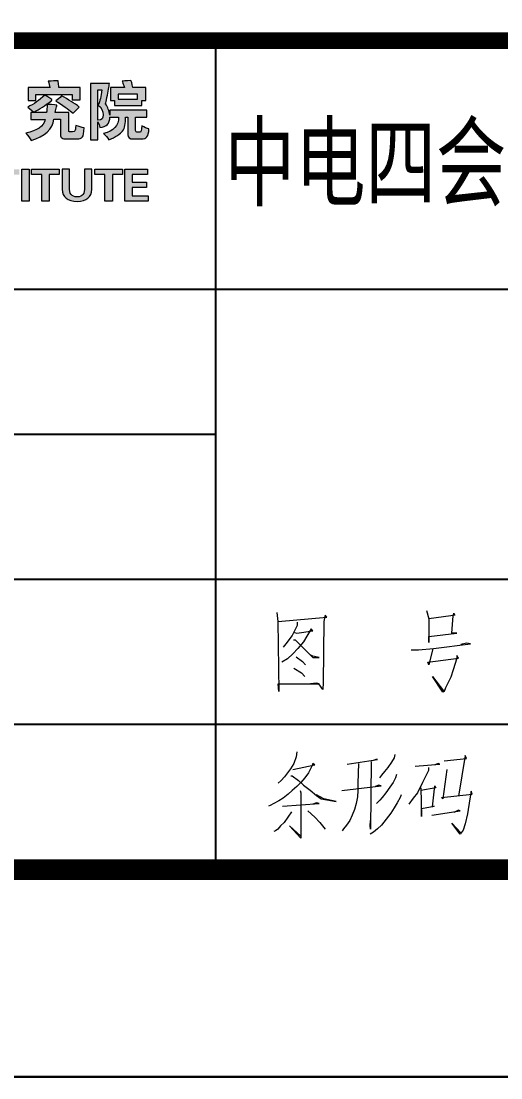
# Model space of a CAD drawing. Header units: millimetres. Extents: x 5779402 to 5838852, y 134142 to 176192.
# Drawn here: x 5827887 to 5830203, y 134162 to 139261 of the extents above; entities that cross this region are included whole.
import ezdxf
from ezdxf.enums import TextEntityAlignment as Align

# ---------------------------------------------------------------- set-up
doc = ezdxf.new("R2010")
doc.units = ezdxf.units.MM
doc.header["$LTSCALE"] = 1000
doc.layers.get('0').update_dxf_attribs({"color": 8})
doc.layers.add('DIM', color=8, linetype='Continuous')
doc.layers.add('Version', color=8, linetype='Continuous')
doc.styles.get("Standard").update_dxf_attribs({"font": 'geditxt.shx', "width": 0.7, "bigfont": 'hztxt1.shx'})
doc.styles.add('TK', font='geditxt.shx', dxfattribs={"width": 0.7, "bigfont": 'hztxt1.shx'})

# ---------------------------------------------------------------- blocks, each defined once
blk = doc.blocks.new('GEDI_WK_A2')
at = {"color": 3}
for points, const_width in [([(0, 0), (594, 0), (594, 420), (0, 420)], 0.1), ([(25, 10), (584, 10), (584, 410), (25, 410)], 1)]:
    blk.add_lwpolyline(points, close=True, dxfattribs=dict(at, const_width=const_width))
blk = doc.blocks.new('GEDI_TQ_2012')
at = {"color": 2}
for p, q in [((-90, 0), (-90, 40)), ((0, 28), (-180, 28)), ((-90, 21), (-180, 21)), ((0, 14), (-170, 14)), ((0, 7), (-180, 7))]:
    blk.add_line(p, q, dxfattribs=at)
at = {"color": 7}
blk.add_line((0, 0), (-180, 0), dxfattribs=at)
at = {"color": 2, "const_width": 0.8}
blk.add_lwpolyline([(-180, 40), (0, 40)], dxfattribs=at)
at = {"color": 7, "lineweight": 0}
for points in [[(-87.07, 12.405), (-87.015, 11.974), (-86.96, 8.602), (-86.991, 8.962), (-85.015, 8.962), (-85.148, 8.994), (-85.431, 8.962)], [(-86.991, 11.974), (-84.647, 12.177), (-84.733, 12.272), (-84.788, 11.974), (-84.819, 9.025), (-84.843, 8.696), (-85.039, 8.962)], [(-79.832, 12.499), (-79.722, 12.107), (-79.722, 10.962), (-79.722, 11.252), (-78.381, 11.417), (-78.608, 11.417), (-78.553, 12.24), (-78.522, 12.373), (-78.467, 12.272), (-78.663, 12.24), (-79.722, 12.107)], [(-86.074, 11.942), (-86.074, 11.778), (-86.325, 11.291), (-86.631, 10.891), (-86.764, 10.727)], [(-86.207, 11.448), (-86.097, 11.417), (-85.321, 11.519), (-85.399, 11.613), (-85.768, 10.993), (-86.042, 10.664), (-86.293, 10.405), (-86.544, 10.17), (-86.827, 10.005)], [(-86.262, 11.087), (-86.184, 11.087), (-85.321, 10.24), (-85.015, 10.24), (-85.321, 10.303), (-85.454, 10.366)], [(-80.584, 10.601), (-80.224, 10.601), (-79.494, 10.664), (-77.714, 10.891), (-77.91, 10.931), (-78.185, 10.86)], [(-86.129, 10.272), (-85.823, 10.044), (-85.682, 9.88)], [(-79.526, 10.664), (-79.722, 9.88), (-79.777, 10.005), (-78.302, 10.209), (-78.381, 10.335), (-78.381, 10.209), (-78.553, 9.644), (-78.663, 9.284), (-78.804, 8.994), (-78.914, 8.766), (-78.993, 8.602), (-79.055, 8.562), (-79.549, 9.323), (-79.024, 8.633)], [(-86.239, 9.715), (-85.878, 9.488), (-85.705, 9.323)], [(-86.097, 5.676), (-86.129, 5.449), (-86.239, 5.12), (-86.403, 4.861), (-86.686, 4.469), (-86.85, 4.304), (-86.991, 4.171)], [(-86.293, 4.83), (-85.235, 5.057), (-85.321, 5.12), (-85.376, 4.994), (-85.541, 4.665), (-85.705, 4.43), (-85.901, 4.202), (-86.097, 4.006), (-86.325, 3.81), (-86.513, 3.645), (-86.764, 3.449), (-86.96, 3.316), (-87.211, 3.191), (-87.383, 3.089), (-87.462, 3.057)], [(-83.117, 5.12), (-83.149, 4.171), (-83.149, 3.81), (-83.172, 3.512), (-83.227, 3.191), (-83.313, 2.893), (-83.423, 2.626), (-83.533, 2.367), (-83.706, 2.14), (-83.839, 1.975), (-83.902, 1.873)], [(-83.674, 5.088), (-82.2, 5.316), (-82.286, 5.316), (-82.451, 5.253)], [(-82.506, 5.222), (-82.537, 1.944), (-82.561, 2.108), (-82.537, 2.367)], [(-81.361, 5.551), (-81.392, 5.386), (-81.533, 5.19), (-81.698, 4.924), (-81.863, 4.728), (-82.004, 4.563), (-82.114, 4.43)], [(-80.388, 4.994), (-79.189, 5.088), (-79.275, 5.12), (-79.44, 5.057)], [(-78.993, 5.253), (-77.91, 5.355), (-77.965, 5.512), (-78.302, 3.551)], [(-81.282, 4.594), (-81.337, 4.43), (-81.447, 4.202), (-81.612, 3.975), (-81.808, 3.708), (-81.972, 3.481), (-82.09, 3.347), (-82.255, 3.191)], [(-79.745, 4.924), (-79.745, 4.79), (-80.028, 4.202), (-80.279, 3.708), (-80.475, 3.449), (-80.694, 3.151)], [(-78.859, 4.83), (-79.055, 3.418), (-79.11, 3.481), (-77.628, 3.645), (-77.683, 3.779), (-77.746, 3.418), (-77.855, 2.696), (-77.965, 2.202), (-78.075, 1.904), (-78.161, 1.779), (-78.216, 1.708), (-78.608, 2.234), (-78.185, 1.779)], [(-86.38, 4.532), (-86.325, 4.532), (-86.019, 4.304), (-85.768, 4.069), (-85.454, 3.841), (-85.148, 3.583), (-84.929, 3.418), (-84.207, 3.285), (-84.788, 3.418), (-85.148, 3.614)], [(-85.901, 3.708), (-85.901, 1.512), (-86.458, 2.108), (-85.901, 1.614)], [(-85.933, 3.81), (-85.901, 3.708)], [(-83.925, 3.81), (-82.035, 4.037), (-82.145, 4.069), (-82.31, 4.006)], [(-81.055, 3.614), (-81.11, 3.481), (-81.251, 3.222), (-81.392, 2.987), (-81.557, 2.728), (-81.784, 2.43), (-82.004, 2.14), (-82.2, 1.975), (-82.396, 1.81), (-82.561, 1.708)], [(-80.106, 3.943), (-80.083, 2.563), (-80.083, 2.955), (-79.471, 3.057), (-79.549, 3.026), (-79.44, 4.037), (-79.385, 3.943), (-80.106, 3.81)], [(-86.795, 3.057), (-85.015, 3.191), (-85.148, 3.222), (-85.321, 3.151)], [(-86.348, 2.791), (-86.709, 2.265), (-86.882, 2.108), (-87.015, 1.944), (-87.133, 1.873), (-87.211, 1.842)], [(-85.572, 2.83), (-85.235, 2.532), (-84.984, 2.265), (-84.733, 1.944)], [(-79.581, 2.626), (-78.216, 2.83), (-78.302, 2.861), (-78.522, 2.759)]]:
    blk.add_lwpolyline(points, dxfattribs=at)
blk.add_text('556677', height=0.0001).set_placement((-86.966, 8.962))
blk = doc.blocks.new('GEDI_Version_2012')
at = {"layer": 'Version', "color": 2}
blk.add_line((0, 0), (-180, 0), dxfattribs=at)
blk = doc.blocks.new('LOGO_CEEC_2014')
h = blk.add_hatch(color=256)
edge = h.paths.add_edge_path()
edge.add_spline(control_points=[(83.104, 8.502), (82.963, 8.625), (82.716, 8.802), (82.361, 9.032), (82.32, 9.057), (82.287, 9.077), (82.263, 9.094), (82.353, 9.151), (82.448, 9.233), (82.547, 9.34), (82.877, 9.159), (83.161, 8.978), (83.401, 8.798), (83.401, 8.798), (83.104, 8.502), (83.104, 8.502)], knot_values=[0, 0, 0, 0, 1, 1, 1, 2, 2, 2, 3, 3, 3, 4, 4, 4, 5, 5, 5, 5], degree=3, periodic=0)
edge = h.paths.add_edge_path()
edge.add_spline(control_points=[(83.45, 9.734), (83.45, 9.734), (83.45, 9.143), (83.45, 9.143), (83.45, 9.143), (83.054, 9.143), (83.054, 9.143), (83.054, 9.143), (83.054, 9.402), (83.054, 9.402), (83.054, 9.402), (81.31, 9.402), (81.31, 9.402), (81.31, 9.402), (81.31, 9.118), (81.31, 9.118), (81.31, 9.118), (80.926, 9.118), (80.926, 9.118), (80.926, 9.118), (80.926, 9.734), (80.926, 9.734), (80.926, 9.734), (81.99, 9.734), (81.99, 9.734), (81.966, 9.833), (81.937, 9.936), (81.904, 10.042), (81.912, 10.051), (81.995, 10.055), (82.151, 10.055), (82.3, 10.063), (82.378, 10.063), (82.386, 10.055), (82.386, 10.03), (82.39, 9.997), (82.399, 9.956), (82.407, 9.857), (82.411, 9.784), (82.411, 9.734), (82.411, 9.734), (83.45, 9.734), (83.45, 9.734)], knot_values=[0, 0, 0, 0, 1, 1, 1, 2, 2, 2, 3, 3, 3, 4, 4, 4, 5, 5, 5, 6, 6, 6, 7, 7, 7, 8, 8, 8, 9, 9, 9, 10, 10, 10, 11, 11, 11, 12, 12, 12, 13, 13, 13, 14, 14, 14, 14], degree=3, periodic=0)
edge = h.paths.add_edge_path()
edge.add_spline(control_points=[(80.914, 8.798), (81.203, 8.929), (81.475, 9.122), (81.731, 9.377), (81.821, 9.328), (81.937, 9.258), (82.077, 9.168), (82.093, 9.151), (82.085, 9.126), (82.052, 9.094), (82.044, 9.094), (82.036, 9.089), (82.027, 9.081), (81.755, 8.876), (81.483, 8.699), (81.211, 8.552), (81.211, 8.552), (80.914, 8.798), (80.914, 8.798)], knot_values=[0, 0, 0, 0, 1, 1, 1, 2, 2, 2, 3, 3, 3, 4, 4, 4, 5, 5, 5, 6, 6, 6, 6], degree=3, periodic=0)
edge = h.paths.add_edge_path()
edge.add_spline(control_points=[(82.894, 8.539), (82.894, 8.539), (82.894, 7.714), (82.894, 7.714), (82.885, 7.631), (82.906, 7.594), (82.955, 7.603), (82.955, 7.603), (83.079, 7.603), (83.079, 7.603), (83.145, 7.603), (83.182, 7.619), (83.19, 7.652), (83.207, 7.677), (83.219, 7.763), (83.228, 7.911), (83.384, 7.853), (83.52, 7.812), (83.636, 7.788), (83.628, 7.558), (83.599, 7.414), (83.549, 7.356), (83.508, 7.291), (83.417, 7.258), (83.277, 7.258), (83.277, 7.258), (82.832, 7.258), (82.832, 7.258), (82.691, 7.258), (82.601, 7.274), (82.56, 7.307), (82.51, 7.324), (82.489, 7.381), (82.498, 7.479), (82.498, 7.479), (82.498, 8.207), (82.498, 8.207), (82.498, 8.207), (82.176, 8.207), (82.176, 8.207), (82.11, 7.722), (81.743, 7.381), (81.075, 7.184), (81.017, 7.291), (80.93, 7.41), (80.815, 7.541), (81.376, 7.648), (81.689, 7.866), (81.755, 8.194), (81.755, 8.194), (81.062, 8.194), (81.062, 8.194), (81.062, 8.194), (81.062, 8.527), (81.062, 8.527), (81.062, 8.527), (81.817, 8.527), (81.817, 8.527), (81.825, 8.56), (81.834, 8.625), (81.842, 8.724), (81.842, 8.823), (81.846, 8.888), (81.854, 8.921), (82.159, 8.913), (82.316, 8.9), (82.324, 8.884), (82.324, 8.868), (82.316, 8.843), (82.3, 8.81), (82.275, 8.72), (82.254, 8.629), (82.238, 8.539), (82.238, 8.539), (82.894, 8.539), (82.894, 8.539)], knot_values=[0, 0, 0, 0, 1, 1, 1, 2, 2, 2, 3, 3, 3, 4, 4, 4, 5, 5, 5, 6, 6, 6, 7, 7, 7, 8, 8, 8, 9, 9, 9, 10, 10, 10, 11, 11, 11, 12, 12, 12, 13, 13, 13, 14, 14, 14, 15, 15, 15, 16, 16, 16, 17, 17, 17, 18, 18, 18, 19, 19, 19, 20, 20, 20, 21, 21, 21, 22, 22, 22, 23, 23, 23, 24, 24, 24, 25, 25, 25, 25], degree=3, periodic=0)
h = blk.add_hatch(color=256)
h.paths.add_polyline_path([(86.208, 9.426), (85.28, 9.426), (85.28, 9.18), (86.208, 9.18)], flags=16)
edge = h.paths.add_edge_path()
edge.add_spline(control_points=[(85.589, 9.734), (85.565, 9.808), (85.536, 9.882), (85.503, 9.956), (85.486, 10.005), (85.478, 10.034), (85.478, 10.042), (85.503, 10.051), (85.639, 10.063), (85.886, 10.079), (85.911, 10.055), (85.944, 9.94), (85.985, 9.734), (85.985, 9.734), (86.616, 9.734), (86.616, 9.734), (86.616, 9.734), (86.616, 9.118), (86.616, 9.118), (86.616, 9.118), (86.418, 9.118), (86.418, 9.118), (86.418, 9.118), (86.418, 8.872), (86.418, 8.872), (86.418, 8.872), (85.094, 8.872), (85.094, 8.872), (85.094, 8.872), (85.094, 9.118), (85.094, 9.118), (85.094, 9.118), (84.909, 9.118), (84.909, 9.118), (84.909, 9.118), (84.909, 9.734), (84.909, 9.734), (84.909, 9.734), (85.589, 9.734), (85.589, 9.734)], knot_values=[0, 0, 0, 0, 1, 1, 1, 2, 2, 2, 3, 3, 3, 4, 4, 4, 5, 5, 5, 6, 6, 6, 7, 7, 7, 8, 8, 8, 9, 9, 9, 10, 10, 10, 11, 11, 11, 12, 12, 12, 13, 13, 13, 13], degree=3, periodic=0)
edge = h.paths.add_edge_path(flags=16)
edge.add_spline(control_points=[(84.303, 9.623), (84.303, 9.623), (84.303, 8.17), (84.303, 8.17), (84.484, 8.17), (84.566, 8.251), (84.55, 8.416), (84.55, 8.605), (84.472, 8.761), (84.315, 8.884), (84.397, 9.081), (84.455, 9.328), (84.488, 9.623), (84.488, 9.623), (84.303, 9.623), (84.303, 9.623)], knot_values=[0, 0, 0, 0, 1, 1, 1, 2, 2, 2, 3, 3, 3, 4, 4, 4, 5, 5, 5, 5], degree=3, periodic=0)
edge = h.paths.add_edge_path()
edge.add_spline(control_points=[(84.859, 9.931), (84.835, 9.792), (84.793, 9.566), (84.736, 9.254), (84.702, 9.098), (84.682, 8.995), (84.674, 8.946), (84.773, 8.798), (84.839, 8.617), (84.872, 8.404), (84.872, 8.404), (84.872, 8.65), (84.872, 8.65), (84.872, 8.65), (86.666, 8.65), (86.666, 8.65), (86.666, 8.65), (86.666, 8.317), (86.666, 8.317), (86.666, 8.317), (86.121, 8.317), (86.121, 8.317), (86.121, 8.317), (86.121, 7.664), (86.121, 7.664), (86.129, 7.615), (86.15, 7.586), (86.183, 7.578), (86.183, 7.578), (86.307, 7.578), (86.307, 7.578), (86.381, 7.57), (86.418, 7.672), (86.418, 7.886), (86.55, 7.812), (86.666, 7.767), (86.764, 7.751), (86.756, 7.561), (86.723, 7.43), (86.666, 7.356), (86.616, 7.291), (86.521, 7.258), (86.381, 7.258), (86.381, 7.258), (85.998, 7.258), (85.998, 7.258), (85.833, 7.258), (85.75, 7.324), (85.75, 7.455), (85.75, 7.455), (85.75, 8.317), (85.75, 8.317), (85.75, 8.317), (85.639, 8.317), (85.639, 8.317), (85.647, 8.005), (85.597, 7.779), (85.49, 7.64), (85.383, 7.5), (85.16, 7.356), (84.822, 7.208), (84.764, 7.324), (84.678, 7.426), (84.563, 7.516), (85.065, 7.631), (85.309, 7.898), (85.292, 8.317), (85.292, 8.317), (84.872, 8.317), (84.872, 8.317), (84.888, 8.005), (84.727, 7.837), (84.389, 7.812), (84.381, 7.911), (84.352, 8.001), (84.303, 8.083), (84.303, 8.083), (84.303, 7.208), (84.303, 7.208), (84.303, 7.208), (83.944, 7.208), (83.944, 7.208), (83.944, 7.208), (83.944, 9.931), (83.944, 9.931), (83.944, 9.931), (84.859, 9.931), (84.859, 9.931)], knot_values=[0, 0, 0, 0, 1, 1, 1, 2, 2, 2, 3, 3, 3, 4, 4, 4, 5, 5, 5, 6, 6, 6, 7, 7, 7, 8, 8, 8, 9, 9, 9, 10, 10, 10, 11, 11, 11, 12, 12, 12, 13, 13, 13, 14, 14, 14, 15, 15, 15, 16, 16, 16, 17, 17, 17, 18, 18, 18, 19, 19, 19, 20, 20, 20, 21, 21, 21, 22, 22, 22, 23, 23, 23, 24, 24, 24, 25, 25, 25, 26, 26, 26, 27, 27, 27, 28, 28, 28, 29, 29, 29, 29], degree=3, periodic=0)
h = blk.add_hatch(color=256)
h.paths.add_polyline_path([(85.599, 5.793), (86.698, 5.793), (86.698, 5.536), (85.953, 5.536), (85.953, 5.179), (86.645, 5.179), (86.645, 4.922), (85.953, 4.922), (85.953, 4.515), (86.725, 4.515), (86.725, 4.258), (85.599, 4.258)])
h.paths.add_polyline_path([(84.155, 5.793), (85.485, 5.793), (85.485, 5.536), (84.997, 5.536), (84.997, 4.258), (84.642, 4.258), (84.642, 5.536), (84.155, 5.536)])
edge = h.paths.add_edge_path()
edge.add_spline(control_points=[(84.005, 5.793), (84.005, 5.793), (84.005, 4.83), (84.005, 4.83), (83.988, 4.449), (83.751, 4.252), (83.296, 4.241), (82.829, 4.252), (82.59, 4.449), (82.578, 4.83), (82.578, 4.83), (82.578, 5.793), (82.578, 5.793), (82.578, 5.793), (82.932, 5.793), (82.932, 5.793), (82.932, 5.793), (82.932, 4.955), (82.932, 4.955), (82.926, 4.772), (82.95, 4.648), (83.003, 4.581), (83.063, 4.504), (83.16, 4.465), (83.296, 4.465), (83.432, 4.465), (83.526, 4.504), (83.58, 4.581), (83.633, 4.648), (83.656, 4.772), (83.651, 4.955), (83.651, 4.955), (83.651, 5.793), (83.651, 5.793), (83.651, 5.793), (84.005, 5.793), (84.005, 5.793)], knot_values=[0, 0, 0, 0, 1, 1, 1, 2, 2, 2, 3, 3, 3, 4, 4, 4, 5, 5, 5, 6, 6, 6, 7, 7, 7, 8, 8, 8, 9, 9, 9, 10, 10, 10, 11, 11, 11, 12, 12, 12, 12], degree=3, periodic=0)
h.paths.add_polyline_path([(81.099, 5.793), (82.428, 5.793), (82.428, 5.536), (81.941, 5.536), (81.941, 4.258), (81.586, 4.258), (81.586, 5.536), (81.099, 5.536)])
h.paths.add_polyline_path([(80.984, 4.258), (80.63, 4.258), (80.63, 5.793), (80.984, 5.793)])
h.paths.add_polyline_path([(79.177, 5.793), (80.507, 5.793), (80.507, 5.536), (80.019, 5.536), (80.019, 4.258), (79.664, 4.258), (79.664, 5.536), (79.177, 5.536)])
edge = h.paths.add_edge_path()
edge.add_spline(control_points=[(78.717, 5.353), (78.711, 5.508), (78.622, 5.585), (78.451, 5.585), (78.279, 5.574), (78.191, 5.508), (78.185, 5.386), (78.173, 5.27), (78.273, 5.198), (78.486, 5.171), (78.492, 5.171), (78.507, 5.168), (78.531, 5.162), (78.915, 5.09), (79.104, 4.949), (79.098, 4.739), (79.092, 4.418), (78.858, 4.252), (78.398, 4.241), (77.972, 4.241), (77.762, 4.41), (77.768, 4.747), (77.768, 4.747), (78.123, 4.747), (78.123, 4.747), (78.123, 4.57), (78.214, 4.476), (78.398, 4.465), (78.61, 4.471), (78.72, 4.537), (78.725, 4.665), (78.725, 4.77), (78.622, 4.841), (78.415, 4.88), (78.386, 4.886), (78.365, 4.891), (78.353, 4.897), (77.993, 4.974), (77.812, 5.115), (77.812, 5.32), (77.83, 5.635), (78.058, 5.804), (78.495, 5.826), (78.85, 5.809), (79.036, 5.652), (79.054, 5.353), (79.054, 5.353), (78.717, 5.353), (78.717, 5.353)], knot_values=[0, 0, 0, 0, 1, 1, 1, 2, 2, 2, 3, 3, 3, 4, 4, 4, 5, 5, 5, 6, 6, 6, 7, 7, 7, 8, 8, 8, 9, 9, 9, 10, 10, 10, 11, 11, 11, 12, 12, 12, 13, 13, 13, 14, 14, 14, 15, 15, 15, 16, 16, 16, 16], degree=3, periodic=0)
h.paths.add_polyline_path([(77.096, 4.258), (76.457, 5.536), (76.448, 5.527), (76.448, 4.258), (76.12, 4.258), (76.12, 5.793), (76.643, 5.793), (77.264, 4.581), (77.273, 4.59), (77.273, 5.793), (77.601, 5.793), (77.601, 4.258)])
h.paths.add_polyline_path([(75.882, 4.258), (75.528, 4.258), (75.528, 5.793), (75.882, 5.793)])
at = {"lineweight": 0}
for points in [[(86.208, 9.426), (85.28, 9.426), (85.28, 9.18), (86.208, 9.18), (86.208, 9.426)], [(80.984, 4.258), (80.63, 4.258), (80.63, 5.793), (80.984, 5.793), (80.984, 4.258)], [(81.099, 5.793), (82.428, 5.793), (82.428, 5.536), (81.941, 5.536), (81.941, 4.258), (81.586, 4.258), (81.586, 5.536), (81.099, 5.536), (81.099, 5.793)], [(84.155, 5.793), (85.485, 5.793), (85.485, 5.536), (84.997, 5.536), (84.997, 4.258), (84.642, 4.258), (84.642, 5.536), (84.155, 5.536), (84.155, 5.793)], [(85.599, 5.793), (86.698, 5.793), (86.698, 5.536), (85.953, 5.536), (85.953, 5.179), (86.645, 5.179), (86.645, 4.922), (85.953, 4.922), (85.953, 4.515), (86.725, 4.515), (86.725, 4.258), (85.599, 4.258), (85.599, 5.793)]]:
    blk.add_lwpolyline(points, dxfattribs=at)
for points, knots in [([(83.45, 9.734), (83.45, 9.734), (83.45, 9.143), (83.45, 9.143), (83.45, 9.143), (83.054, 9.143), (83.054, 9.143), (83.054, 9.143), (83.054, 9.402), (83.054, 9.402), (83.054, 9.402), (81.31, 9.402), (81.31, 9.402), (81.31, 9.402), (81.31, 9.118), (81.31, 9.118), (81.31, 9.118), (80.926, 9.118), (80.926, 9.118), (80.926, 9.118), (80.926, 9.734), (80.926, 9.734), (80.926, 9.734), (81.99, 9.734), (81.99, 9.734), (81.966, 9.833), (81.937, 9.936), (81.904, 10.042), (81.912, 10.051), (81.995, 10.055), (82.151, 10.055), (82.3, 10.063), (82.378, 10.063), (82.386, 10.055), (82.386, 10.03), (82.39, 9.997), (82.399, 9.956), (82.407, 9.857), (82.411, 9.784), (82.411, 9.734), (82.411, 9.734), (83.45, 9.734), (83.45, 9.734)], [0, 0, 0, 0, 1, 1, 1, 2, 2, 2, 3, 3, 3, 4, 4, 4, 5, 5, 5, 6, 6, 6, 7, 7, 7, 8, 8, 8, 9, 9, 9, 10, 10, 10, 11, 11, 11, 12, 12, 12, 13, 13, 13, 14, 14, 14, 14]), ([(84.859, 9.931), (84.835, 9.792), (84.793, 9.566), (84.736, 9.254), (84.702, 9.098), (84.682, 8.995), (84.674, 8.946), (84.773, 8.798), (84.839, 8.617), (84.872, 8.404), (84.872, 8.404), (84.872, 8.65), (84.872, 8.65), (84.872, 8.65), (86.666, 8.65), (86.666, 8.65), (86.666, 8.65), (86.666, 8.317), (86.666, 8.317), (86.666, 8.317), (86.121, 8.317), (86.121, 8.317), (86.121, 8.317), (86.121, 7.664), (86.121, 7.664), (86.129, 7.615), (86.15, 7.586), (86.183, 7.578), (86.183, 7.578), (86.307, 7.578), (86.307, 7.578), (86.381, 7.57), (86.418, 7.672), (86.418, 7.886), (86.55, 7.812), (86.666, 7.767), (86.764, 7.751), (86.756, 7.561), (86.723, 7.43), (86.666, 7.356), (86.616, 7.291), (86.521, 7.258), (86.381, 7.258), (86.381, 7.258), (85.998, 7.258), (85.998, 7.258), (85.833, 7.258), (85.75, 7.324), (85.75, 7.455), (85.75, 7.455), (85.75, 8.317), (85.75, 8.317), (85.75, 8.317), (85.639, 8.317), (85.639, 8.317), (85.647, 8.005), (85.597, 7.779), (85.49, 7.64), (85.383, 7.5), (85.16, 7.356), (84.822, 7.208), (84.764, 7.324), (84.678, 7.426), (84.563, 7.516), (85.065, 7.631), (85.309, 7.898), (85.292, 8.317), (85.292, 8.317), (84.872, 8.317), (84.872, 8.317), (84.888, 8.005), (84.727, 7.837), (84.389, 7.812), (84.381, 7.911), (84.352, 8.001), (84.303, 8.083), (84.303, 8.083), (84.303, 7.208), (84.303, 7.208), (84.303, 7.208), (83.944, 7.208), (83.944, 7.208), (83.944, 7.208), (83.944, 9.931), (83.944, 9.931), (83.944, 9.931), (84.859, 9.931), (84.859, 9.931)], [0, 0, 0, 0, 1, 1, 1, 2, 2, 2, 3, 3, 3, 4, 4, 4, 5, 5, 5, 6, 6, 6, 7, 7, 7, 8, 8, 8, 9, 9, 9, 10, 10, 10, 11, 11, 11, 12, 12, 12, 13, 13, 13, 14, 14, 14, 15, 15, 15, 16, 16, 16, 17, 17, 17, 18, 18, 18, 19, 19, 19, 20, 20, 20, 21, 21, 21, 22, 22, 22, 23, 23, 23, 24, 24, 24, 25, 25, 25, 26, 26, 26, 27, 27, 27, 28, 28, 28, 29, 29, 29, 29]), ([(85.589, 9.734), (85.565, 9.808), (85.536, 9.882), (85.503, 9.956), (85.486, 10.005), (85.478, 10.034), (85.478, 10.042), (85.503, 10.051), (85.639, 10.063), (85.886, 10.079), (85.911, 10.055), (85.944, 9.94), (85.985, 9.734), (85.985, 9.734), (86.616, 9.734), (86.616, 9.734), (86.616, 9.734), (86.616, 9.118), (86.616, 9.118), (86.616, 9.118), (86.418, 9.118), (86.418, 9.118), (86.418, 9.118), (86.418, 8.872), (86.418, 8.872), (86.418, 8.872), (85.094, 8.872), (85.094, 8.872), (85.094, 8.872), (85.094, 9.118), (85.094, 9.118), (85.094, 9.118), (84.909, 9.118), (84.909, 9.118), (84.909, 9.118), (84.909, 9.734), (84.909, 9.734), (84.909, 9.734), (85.589, 9.734), (85.589, 9.734)], [0, 0, 0, 0, 1, 1, 1, 2, 2, 2, 3, 3, 3, 4, 4, 4, 5, 5, 5, 6, 6, 6, 7, 7, 7, 8, 8, 8, 9, 9, 9, 10, 10, 10, 11, 11, 11, 12, 12, 12, 13, 13, 13, 13]), ([(80.914, 8.798), (81.203, 8.929), (81.475, 9.122), (81.731, 9.377), (81.821, 9.328), (81.937, 9.258), (82.077, 9.168), (82.093, 9.151), (82.085, 9.126), (82.052, 9.094), (82.044, 9.094), (82.036, 9.089), (82.027, 9.081), (81.755, 8.876), (81.483, 8.699), (81.211, 8.552), (81.211, 8.552), (80.914, 8.798), (80.914, 8.798)], [0, 0, 0, 0, 1, 1, 1, 2, 2, 2, 3, 3, 3, 4, 4, 4, 5, 5, 5, 6, 6, 6, 6]), ([(83.104, 8.502), (82.963, 8.625), (82.716, 8.802), (82.361, 9.032), (82.32, 9.057), (82.287, 9.077), (82.263, 9.094), (82.353, 9.151), (82.448, 9.233), (82.547, 9.34), (82.877, 9.159), (83.161, 8.978), (83.401, 8.798), (83.401, 8.798), (83.104, 8.502), (83.104, 8.502)], [0, 0, 0, 0, 1, 1, 1, 2, 2, 2, 3, 3, 3, 4, 4, 4, 5, 5, 5, 5]), ([(84.303, 9.623), (84.303, 9.623), (84.303, 8.17), (84.303, 8.17), (84.484, 8.17), (84.566, 8.251), (84.55, 8.416), (84.55, 8.605), (84.472, 8.761), (84.315, 8.884), (84.397, 9.081), (84.455, 9.328), (84.488, 9.623), (84.488, 9.623), (84.303, 9.623), (84.303, 9.623)], [0, 0, 0, 0, 1, 1, 1, 2, 2, 2, 3, 3, 3, 4, 4, 4, 5, 5, 5, 5]), ([(82.894, 8.539), (82.894, 8.539), (82.894, 7.714), (82.894, 7.714), (82.885, 7.631), (82.906, 7.594), (82.955, 7.603), (82.955, 7.603), (83.079, 7.603), (83.079, 7.603), (83.145, 7.603), (83.182, 7.619), (83.19, 7.652), (83.207, 7.677), (83.219, 7.763), (83.228, 7.911), (83.384, 7.853), (83.52, 7.812), (83.636, 7.788), (83.628, 7.558), (83.599, 7.414), (83.549, 7.356), (83.508, 7.291), (83.417, 7.258), (83.277, 7.258), (83.277, 7.258), (82.832, 7.258), (82.832, 7.258), (82.691, 7.258), (82.601, 7.274), (82.56, 7.307), (82.51, 7.324), (82.489, 7.381), (82.498, 7.479), (82.498, 7.479), (82.498, 8.207), (82.498, 8.207), (82.498, 8.207), (82.176, 8.207), (82.176, 8.207), (82.11, 7.722), (81.743, 7.381), (81.075, 7.184), (81.017, 7.291), (80.93, 7.41), (80.815, 7.541), (81.376, 7.648), (81.689, 7.866), (81.755, 8.194), (81.755, 8.194), (81.062, 8.194), (81.062, 8.194), (81.062, 8.194), (81.062, 8.527), (81.062, 8.527), (81.062, 8.527), (81.817, 8.527), (81.817, 8.527), (81.825, 8.56), (81.834, 8.625), (81.842, 8.724), (81.842, 8.823), (81.846, 8.888), (81.854, 8.921), (82.159, 8.913), (82.316, 8.9), (82.324, 8.884), (82.324, 8.868), (82.316, 8.843), (82.3, 8.81), (82.275, 8.72), (82.254, 8.629), (82.238, 8.539), (82.238, 8.539), (82.894, 8.539), (82.894, 8.539)], [0, 0, 0, 0, 1, 1, 1, 2, 2, 2, 3, 3, 3, 4, 4, 4, 5, 5, 5, 6, 6, 6, 7, 7, 7, 8, 8, 8, 9, 9, 9, 10, 10, 10, 11, 11, 11, 12, 12, 12, 13, 13, 13, 14, 14, 14, 15, 15, 15, 16, 16, 16, 17, 17, 17, 18, 18, 18, 19, 19, 19, 20, 20, 20, 21, 21, 21, 22, 22, 22, 23, 23, 23, 24, 24, 24, 25, 25, 25, 25]), ([(84.005, 5.793), (84.005, 5.793), (84.005, 4.83), (84.005, 4.83), (83.988, 4.449), (83.751, 4.252), (83.296, 4.241), (82.829, 4.252), (82.59, 4.449), (82.578, 4.83), (82.578, 4.83), (82.578, 5.793), (82.578, 5.793), (82.578, 5.793), (82.932, 5.793), (82.932, 5.793), (82.932, 5.793), (82.932, 4.955), (82.932, 4.955), (82.926, 4.772), (82.95, 4.648), (83.003, 4.581), (83.063, 4.504), (83.16, 4.465), (83.296, 4.465), (83.432, 4.465), (83.526, 4.504), (83.58, 4.581), (83.633, 4.648), (83.656, 4.772), (83.651, 4.955), (83.651, 4.955), (83.651, 5.793), (83.651, 5.793), (83.651, 5.793), (84.005, 5.793), (84.005, 5.793)], [0, 0, 0, 0, 1, 1, 1, 2, 2, 2, 3, 3, 3, 4, 4, 4, 5, 5, 5, 6, 6, 6, 7, 7, 7, 8, 8, 8, 9, 9, 9, 10, 10, 10, 11, 11, 11, 12, 12, 12, 12])]:
    blk.add_open_spline(points, degree=3, knots=knots, dxfattribs=at)
blk = doc.blocks.new('CEEC_TK_A2')
for name, p in [('GEDI_WK_A2', (0, 0)), ('GEDI_Version_2012', (584, 50)), ('GEDI_TQ_2012', (584, 10)), ('LOGO_CEEC_2014', (404, 38))]:
    blk.add_blockref(name, p)
at = {"style": 'TK', "width": 0.85}
for tag, height, p in [('PROJECTNAME', 4.75, (529, 44)), ('PHASE', 4, (571, 44)), ('DRAWINGNAME', 4.75, (539, 31))]:
    blk.add_attdef(tag, text='', height=height, dxfattribs=at).set_placement(p, align=Align.MIDDLE_CENTER)
for tag, p, height in [('APPROVE', (416, 32.75), 3.5), ('DESIGN', (461, 32.75), 3.5), ('REVIEW1', (416, 25.75), 3.5), ('DRAW', (461, 25.75), 3.5), ('DRAWINGNUMBER', (511, 18.5), 4), ('REVIEW2', (416, 18.75), 3.5), ('PROPORTION', (461, 18.75), 3.5), ('CHECK', (416, 11.75), 3.5), ('DATE', (461, 11.75), 3.5), ('VERSION', (577, 11.75), 3.5)]:
    blk.add_attdef(tag, p, '', height=height, dxfattribs=at)

msp = doc.modelspace()

# ---------------------------------------------------------------- block references
at = {"layer": 'DIM'}
ref = msp.add_blockref('CEEC_TK_A2', (5779427.4, 134166.9), dxfattribs=dict(at, xscale=100, yscale=100, zscale=100))
ref.add_attrib('PROJECTNAME', '中电四会2X400MW级燃机热电冷联产项目', dxfattribs={"layer": '0', "height": 400, "style": 'TK', "width": 0.85}).set_placement((5832327.4, 138566.9), align=Align.MIDDLE_CENTER)

doc.saveas('drawing.dxf')
